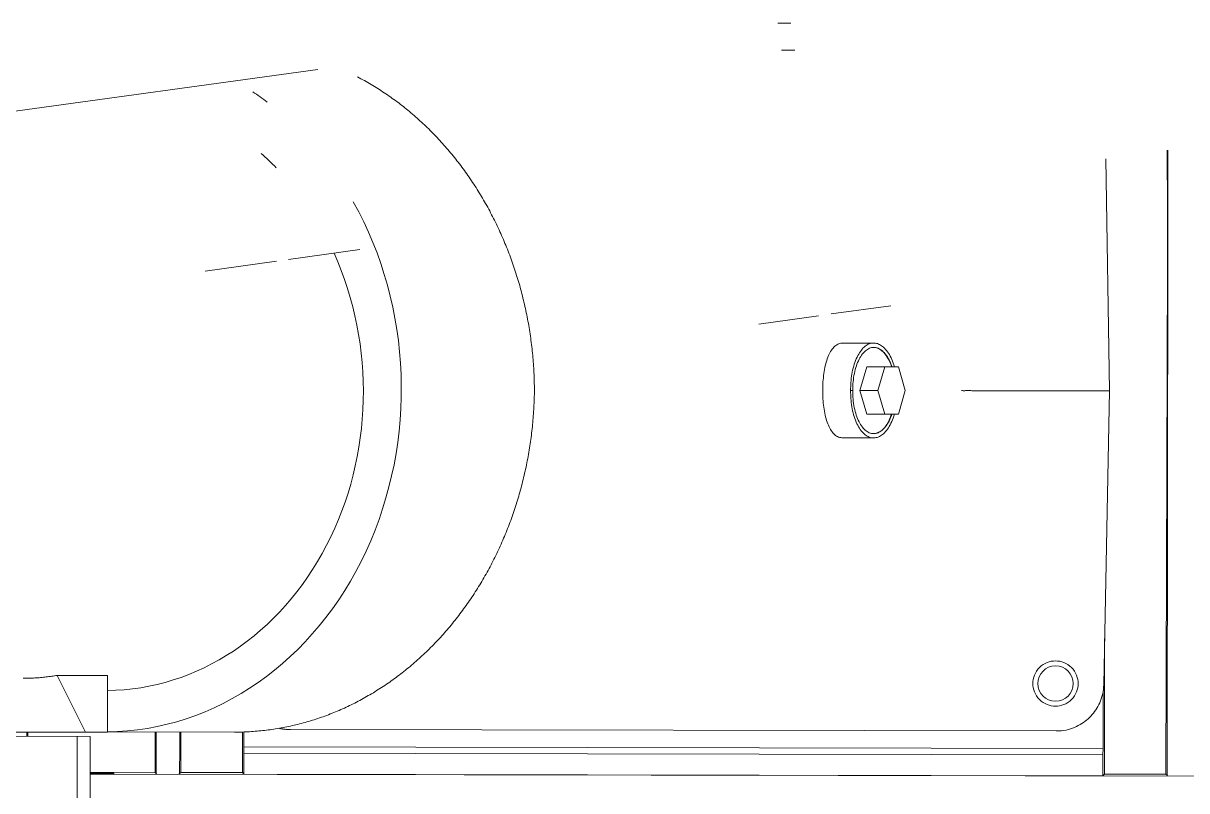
# Model space of a CAD drawing. Extents: x 766778 to 845620, y 133762 to 209800.
# Drawn here: x 784946.5 to 785216.4, y 191470.4 to 191648.4 of the extents above; entities that cross this region are included whole.
import ezdxf

# ---------------------------------------------------------------- set-up
doc = ezdxf.new("R2010")
doc.units = 0
doc.header["$MEASUREMENT"] = 0
doc.layers.get('0').update_dxf_attribs({"color": 1, "linetype": 'CONTINUOUS'})
doc.layers.add('LA-4748_SHOWN', color=2, linetype='CONTINUOUS', lineweight=53)
doc.layers.add('P', color=250, linetype='CONTINUOUS', lineweight=100)

# ---------------------------------------------------------------- blocks, each defined once
blk = doc.blocks.new('ENGINE')
at = {"layer": 'LA-4748_SHOWN', "color": 252, "lineweight": 5}
for p, q in [((944077.8, 206344.34), (944074.77, 206344.36)), ((944078.65, 206338.1), (944075.62, 206338.12)), ((943740.97, 206303.57), (943968, 206334)), ((943977.63, 206332.03), (943977.23, 206332.24)), ((943978.02, 206331.82), (943977.63, 206332.03)), ((943978.42, 206331.6), (943978.02, 206331.82)), ((943978.81, 206331.38), (943978.42, 206331.6)), ((943979.2, 206331.16), (943978.81, 206331.38)), ((943979.59, 206330.94), (943979.2, 206331.16)), ((943979.98, 206330.71), (943979.59, 206330.94)), ((943980.37, 206330.48), (943979.98, 206330.71)), ((943980.75, 206330.25), (943980.37, 206330.48)), ((943981.14, 206330.02), (943980.75, 206330.25)), ((943981.52, 206329.78), (943981.14, 206330.02)), ((943981.9, 206329.54), (943981.52, 206329.78)), ((943982.28, 206329.3), (943981.9, 206329.54)), ((943982.66, 206329.05), (943982.28, 206329.3)), ((943983.04, 206328.8), (943982.66, 206329.05)), ((943983.42, 206328.55), (943983.04, 206328.8)), ((943983.79, 206328.3), (943983.42, 206328.55)), ((943984.17, 206328.04), (943983.79, 206328.3)), ((943984.54, 206327.78), (943984.17, 206328.04)), ((944001.1, 206311.6), (944000.81, 206311.98)), ((944001.38, 206311.22), (944001.1, 206311.6)), ((944001.66, 206310.84), (944001.38, 206311.22)), ((944001.94, 206310.45), (944001.66, 206310.84)), ((944002.22, 206310.06), (944001.94, 206310.45)), ((944151.37, 206258.82), (944150.71, 206312.68)), ((944002.5, 206309.67), (944002.22, 206310.06)), ((944002.77, 206309.28), (944002.5, 206309.67)), ((944003.04, 206308.89), (944002.77, 206309.28)), ((944003.31, 206308.49), (944003.04, 206308.89)), ((944003.58, 206308.09), (944003.31, 206308.49)), ((944003.84, 206307.69), (944003.58, 206308.09)), ((944004.1, 206307.29), (944003.84, 206307.69)), ((944004.36, 206306.89), (944004.1, 206307.29)), ((944004.62, 206306.48), (944004.36, 206306.89)), ((944004.88, 206306.07), (944004.62, 206306.48)), ((944005.13, 206305.67), (944004.88, 206306.07)), ((944005.38, 206305.25), (944005.13, 206305.67)), ((944005.63, 206304.84), (944005.38, 206305.25)), ((944005.88, 206304.43), (944005.63, 206304.84)), ((944006.12, 206304.01), (944005.88, 206304.43)), ((944006.37, 206303.59), (944006.12, 206304.01)), ((944006.61, 206303.17), (944006.37, 206303.59)), ((944006.84, 206302.75), (944006.61, 206303.17)), ((944007.08, 206302.33), (944006.84, 206302.75)), ((944007.31, 206301.9), (944007.08, 206302.33)), ((944007.54, 206301.48), (944007.31, 206301.9)), ((944007.77, 206301.05), (944007.54, 206301.48)), ((944008, 206300.62), (944007.77, 206301.05)), ((944008.22, 206300.19), (944008, 206300.62)), ((944008.45, 206299.75), (944008.22, 206300.19)), ((944008.67, 206299.32), (944008.45, 206299.75)), ((944008.88, 206298.88), (944008.67, 206299.32)), ((944009.1, 206298.45), (944008.88, 206298.88)), ((944009.31, 206298.01), (944009.1, 206298.45)), ((944009.52, 206297.57), (944009.31, 206298.01)), ((944009.73, 206297.12), (944009.52, 206297.57)), ((944009.93, 206296.68), (944009.73, 206297.12)), ((944010.13, 206296.24), (944009.93, 206296.68)), ((944010.33, 206295.79), (944010.13, 206296.24)), ((944010.53, 206295.34), (944010.33, 206295.79)), ((944010.73, 206294.89), (944010.53, 206295.34)), ((944010.92, 206294.44), (944010.73, 206294.89)), ((944011.11, 206293.99), (944010.92, 206294.44)), ((944011.3, 206293.53), (944011.11, 206293.99)), ((944011.48, 206293.08), (944011.3, 206293.53)), ((944011.67, 206292.62), (944011.48, 206293.08)), ((944011.85, 206292.16), (944011.67, 206292.62)), ((944012.03, 206291.71), (944011.85, 206292.16)), ((944012.2, 206291.25), (944012.03, 206291.71)), ((944164.45, 206175.22), (944165.07, 206291.66)), ((944012.38, 206290.78), (944012.2, 206291.25)), ((944012.55, 206290.32), (944012.38, 206290.78)), ((944012.71, 206289.86), (944012.55, 206290.32)), ((944012.88, 206289.39), (944012.71, 206289.86)), ((944013.04, 206288.93), (944012.88, 206289.39)), ((944013.2, 206288.46), (944013.04, 206288.93)), ((944013.36, 206287.99), (944013.2, 206288.46)), ((944013.52, 206287.52), (944013.36, 206287.99)), ((944013.67, 206287.05), (944013.52, 206287.52)), ((944013.82, 206286.58), (944013.67, 206287.05)), ((944013.97, 206286.1), (944013.82, 206286.58)), ((944164.93, 206288.28), (944164.19, 206169.88)), ((944014.11, 206285.63), (944013.97, 206286.1)), ((944014.26, 206285.15), (944014.11, 206285.63)), ((944014.4, 206284.68), (944014.26, 206285.15)), ((944014.53, 206284.2), (944014.4, 206284.68)), ((944014.67, 206283.72), (944014.53, 206284.2)), ((944014.8, 206283.24), (944014.67, 206283.72)), ((944014.93, 206282.76), (944014.8, 206283.24)), ((944015.06, 206282.28), (944014.93, 206282.76)), ((944015.18, 206281.8), (944015.06, 206282.28)), ((944015.3, 206281.31), (944015.18, 206281.8)), ((944015.42, 206280.83), (944015.3, 206281.31)), ((944015.54, 206280.35), (944015.42, 206280.83)), ((944015.65, 206279.86), (944015.54, 206280.35)), ((944015.76, 206279.37), (944015.65, 206279.86)), ((944015.87, 206278.89), (944015.76, 206279.37)), ((944015.98, 206278.4), (944015.87, 206278.89)), ((944016.08, 206277.91), (944015.98, 206278.4)), ((944016.18, 206277.42), (944016.08, 206277.91)), ((944016.28, 206276.93), (944016.18, 206277.42)), ((944016.38, 206276.44), (944016.28, 206276.93)), ((944016.47, 206275.95), (944016.38, 206276.44)), ((944016.56, 206275.46), (944016.47, 206275.95)), ((944016.65, 206274.97), (944016.56, 206275.46)), ((944016.73, 206274.48), (944016.65, 206274.97)), ((944016.81, 206273.99), (944016.73, 206274.48)), ((944016.89, 206273.49), (944016.81, 206273.99)), ((944016.97, 206273), (944016.89, 206273.49)), ((944017.04, 206272.51), (944016.97, 206273)), ((944017.11, 206272.01), (944017.04, 206272.51)), ((944017.18, 206271.52), (944017.11, 206272.01)), ((944017.25, 206271.02), (944017.18, 206271.52)), ((944017.31, 206270.53), (944017.25, 206271.02)), ((944017.37, 206270.03), (944017.31, 206270.53)), ((944017.43, 206269.54), (944017.37, 206270.03)), ((944088.63, 206269.96), (944088.4, 206269.85)), ((944088.88, 206270.04), (944088.63, 206269.96)), ((944089.12, 206270.1), (944088.88, 206270.04)), ((944089.37, 206270.13), (944089.12, 206270.1)), ((944089.63, 206270.14), (944089.37, 206270.13)), ((944096.75, 206270.1), (944089.63, 206270.14)), ((944095.72, 206269.92), (944095.96, 206270)), ((944095.96, 206270), (944096.19, 206270.05)), ((944096.19, 206270.05), (944096.43, 206270.09)), ((944096.43, 206270.09), (944096.67, 206270.1)), ((944096.67, 206270.1), (944096.9, 206270.1)), ((944096.9, 206270.1), (944097.14, 206270.08)), ((944097.14, 206270.08), (944097.38, 206270.03)), ((944097.38, 206270.03), (944097.61, 206269.97)), ((944097.61, 206269.97), (944097.85, 206269.88)), ((944017.48, 206269.04), (944017.43, 206269.54)), ((944017.54, 206268.54), (944017.48, 206269.04)), ((944017.59, 206268.05), (944017.54, 206268.54)), ((944017.63, 206267.55), (944017.59, 206268.05)), ((944017.68, 206267.05), (944017.63, 206267.55)), ((944086.25, 206267.24), (944086.1, 206266.89)), ((944086.4, 206267.58), (944086.25, 206267.24)), ((944086.57, 206267.9), (944086.4, 206267.58)), ((944086.74, 206268.2), (944086.57, 206267.9)), ((944086.92, 206268.48), (944086.74, 206268.2)), ((944087.11, 206268.75), (944086.92, 206268.48)), ((944087.31, 206268.98), (944087.11, 206268.75)), ((944087.51, 206269.2), (944087.31, 206268.98)), ((944087.72, 206269.4), (944087.51, 206269.2)), ((944087.94, 206269.57), (944087.72, 206269.4)), ((944088.17, 206269.72), (944087.94, 206269.57)), ((944088.4, 206269.85), (944088.17, 206269.72)), ((944093.05, 206267.2), (944093.25, 206267.55)), ((944093.25, 206267.55), (944093.45, 206267.88)), ((944093.45, 206267.88), (944093.66, 206268.18)), ((944093.66, 206268.18), (944093.88, 206268.47)), ((944093.72, 206267.03), (944093.92, 206267.33)), ((944093.88, 206268.47), (944094.1, 206268.73)), ((944093.92, 206267.33), (944094.13, 206267.61)), ((944094.1, 206268.73), (944094.33, 206268.97)), ((944094.13, 206267.61), (944094.35, 206267.86)), ((944094.33, 206268.97), (944094.56, 206269.19)), ((944094.35, 206267.86), (944094.57, 206268.09)), ((944094.56, 206269.19), (944094.79, 206269.38)), ((944094.57, 206268.09), (944094.8, 206268.3)), ((944094.79, 206269.38), (944095.02, 206269.55)), ((944094.8, 206268.3), (944095.03, 206268.49)), ((944095.02, 206269.55), (944095.25, 206269.7)), ((944095.03, 206268.49), (944095.27, 206268.65)), ((944095.25, 206269.7), (944095.49, 206269.82)), ((944095.27, 206268.65), (944095.51, 206268.79)), ((944095.49, 206269.82), (944095.72, 206269.92)), ((944095.51, 206268.79), (944095.75, 206268.9)), ((944095.75, 206268.9), (944096, 206268.99)), ((944096, 206268.99), (944096.25, 206269.06)), ((944096.25, 206269.06), (944096.5, 206269.09)), ((944096.5, 206269.09), (944096.75, 206269.1)), ((944096.75, 206269.1), (944096.96, 206269.09)), ((944096.96, 206269.09), (944097.17, 206269.07)), ((944097.17, 206269.07), (944097.38, 206269.02)), ((944097.38, 206269.02), (944097.58, 206268.96)), ((944097.58, 206268.96), (944097.79, 206268.89)), ((944097.79, 206268.89), (944097.99, 206268.79)), ((944097.85, 206269.88), (944098.09, 206269.77)), ((944097.99, 206268.79), (944098.19, 206268.68)), ((944098.09, 206269.77), (944098.32, 206269.64)), ((944098.19, 206268.68), (944098.38, 206268.56)), ((944098.32, 206269.64), (944098.56, 206269.49)), ((944098.38, 206268.56), (944098.58, 206268.42)), ((944098.56, 206269.49), (944098.8, 206269.31)), ((944098.58, 206268.42), (944098.77, 206268.26)), ((944098.77, 206268.26), (944098.96, 206268.08)), ((944098.8, 206269.31), (944099.03, 206269.11)), ((944098.96, 206268.08), (944099.14, 206267.9)), ((944099.03, 206269.11), (944099.26, 206268.88)), ((944099.14, 206267.9), (944099.33, 206267.69)), ((944099.26, 206268.88), (944099.49, 206268.63)), ((944099.33, 206267.69), (944099.5, 206267.47)), ((944099.49, 206268.63), (944099.72, 206268.36)), ((944099.5, 206267.47), (944099.68, 206267.24)), ((944099.68, 206267.24), (944099.84, 206266.99)), ((944099.72, 206268.36), (944099.94, 206268.07)), ((944099.94, 206268.07), (944100.16, 206267.75)), ((944100.16, 206267.75), (944100.37, 206267.42)), ((944100.37, 206267.42), (944100.57, 206267.06)), ((944017.72, 206266.55), (944017.68, 206267.05)), ((944017.76, 206266.05), (944017.72, 206266.55)), ((944017.79, 206265.55), (944017.76, 206266.05)), ((944017.83, 206265.04), (944017.79, 206265.55)), ((944017.86, 206264.54), (944017.83, 206265.04)), ((944017.88, 206264.04), (944017.86, 206264.54)), ((944085.49, 206264.89), (944085.39, 206264.45)), ((944085.59, 206265.31), (944085.49, 206264.89)), ((944085.71, 206265.73), (944085.59, 206265.31)), ((944085.83, 206266.13), (944085.71, 206265.73)), ((944085.96, 206266.52), (944085.83, 206266.13)), ((944086.1, 206266.89), (944085.96, 206266.52)), ((944091.96, 206264.3), (944092.08, 206264.75)), ((944092.08, 206264.75), (944092.21, 206265.2)), ((944092.21, 206265.2), (944092.36, 206265.63)), ((944092.36, 206265.63), (944092.52, 206266.05)), ((944092.52, 206266.05), (944092.68, 206266.45)), ((944092.57, 206264.42), (944092.7, 206264.84)), ((944092.68, 206266.45), (944092.86, 206266.83)), ((944092.7, 206264.84), (944092.85, 206265.25)), ((944092.85, 206265.25), (944093, 206265.64)), ((944092.86, 206266.83), (944093.05, 206267.2)), ((944093, 206265.64), (944093.17, 206266.02)), ((944093.17, 206266.02), (944093.35, 206266.37)), ((944093.35, 206266.37), (944093.53, 206266.71)), ((944093.52, 206259.12), (944095.14, 206264.61)), ((944093.53, 206266.71), (944093.72, 206267.03)), ((944095.14, 206264.61), (944102.47, 206264.57)), ((944099.29, 206264.59), (944097.68, 206259.1)), ((944099.84, 206266.99), (944100.01, 206266.73)), ((944100.01, 206266.73), (944100.16, 206266.46)), ((944100.16, 206266.46), (944100.32, 206266.18)), ((944100.32, 206266.18), (944100.46, 206265.88)), ((944100.46, 206265.88), (944100.6, 206265.57)), ((944100.57, 206267.06), (944100.76, 206266.69)), ((944100.6, 206265.57), (944100.73, 206265.25)), ((944100.73, 206265.25), (944100.86, 206264.92)), ((944100.76, 206266.69), (944100.94, 206266.29)), ((944100.86, 206264.92), (944100.98, 206264.58)), ((944100.94, 206266.29), (944101.11, 206265.88)), ((944101.11, 206265.88), (944101.28, 206265.46)), ((944101.28, 206265.46), (944101.43, 206265.02)), ((944101.43, 206265.02), (944101.57, 206264.58)), ((944104.03, 206259.07), (944102.47, 206264.57)), ((944017.91, 206263.53), (944017.88, 206264.04)), ((944017.93, 206263.03), (944017.91, 206263.53)), ((944017.95, 206262.52), (944017.93, 206263.03)), ((944017.97, 206262.02), (944017.95, 206262.52)), ((944017.98, 206261.51), (944017.97, 206262.02)), ((944085.04, 206262.11), (944084.99, 206261.63)), ((944085.09, 206262.59), (944085.04, 206262.11)), ((944085.15, 206263.07), (944085.09, 206262.59)), ((944085.22, 206263.54), (944085.15, 206263.07)), ((944085.3, 206264), (944085.22, 206263.54)), ((944085.39, 206264.45), (944085.3, 206264)), ((944091.46, 206261.47), (944091.52, 206261.95)), ((944091.52, 206261.95), (944091.58, 206262.43)), ((944091.58, 206262.43), (944091.66, 206262.9)), ((944091.66, 206262.9), (944091.74, 206263.37)), ((944091.74, 206263.37), (944091.84, 206263.84)), ((944091.84, 206263.84), (944091.96, 206264.3)), ((944092, 206261.64), (944092.06, 206262.12)), ((944092.06, 206262.12), (944092.14, 206262.6)), ((944092.14, 206262.6), (944092.23, 206263.07)), ((944092.23, 206263.07), (944092.33, 206263.53)), ((944092.33, 206263.53), (944092.44, 206263.98)), ((944092.44, 206263.98), (944092.57, 206264.42)), ((944017.99, 206261), (944017.98, 206261.51)), ((944018, 206260.49), (944017.99, 206261)), ((944018.01, 206259.98), (944018, 206260.49)), ((944018.01, 206259.47), (944018, 206258.97)), ((944018.01, 206259.47), (944018.01, 206259.98)), ((944084.89, 206259.66), (944084.88, 206259.17)), ((944084.88, 206259.17), (944084.88, 206258.67)), ((944084.9, 206260.15), (944084.89, 206259.66)), ((944084.92, 206260.64), (944084.9, 206260.15)), ((944084.95, 206261.14), (944084.92, 206260.64)), ((944084.99, 206261.63), (944084.95, 206261.14)), ((944091.36, 206259.59), (944091.37, 206260.05)), ((944091.36, 206259.13), (944091.36, 206259.59)), ((944091.37, 206260.05), (944091.39, 206260.52)), ((944091.39, 206260.52), (944091.42, 206261)), ((944091.42, 206261), (944091.46, 206261.47)), ((944091.86, 206259.64), (944091.88, 206260.15)), ((944091.86, 206259.13), (944091.86, 206259.64)), ((944091.88, 206260.15), (944091.9, 206260.65)), ((944091.9, 206260.65), (944091.94, 206261.15)), ((944091.94, 206261.15), (944092, 206261.64)), ((944017.92, 206256.47), (944017.89, 206255.97)), ((944017.94, 206256.97), (944017.92, 206256.47)), ((944017.96, 206257.47), (944017.94, 206256.97)), ((944017.98, 206257.97), (944017.96, 206257.47)), ((944017.99, 206258.47), (944017.98, 206257.97)), ((944018, 206258.97), (944017.99, 206258.47)), ((944084.88, 206258.67), (944084.89, 206258.18)), ((944084.89, 206258.18), (944084.91, 206257.69)), ((944084.91, 206257.69), (944084.93, 206257.2)), ((944084.93, 206257.2), (944084.96, 206256.71)), ((944084.96, 206256.71), (944085, 206256.22)), ((944091.36, 206258.68), (944091.36, 206259.13)), ((944091.86, 206259.13), (944091.36, 206259.13)), ((944091.36, 206258.21), (944091.36, 206258.68)), ((944091.38, 206257.74), (944091.36, 206258.21)), ((944091.4, 206257.27), (944091.38, 206257.74)), ((944091.44, 206256.79), (944091.4, 206257.27)), ((944091.49, 206256.31), (944091.44, 206256.79)), ((944091.86, 206258.61), (944091.86, 206259.13)), ((944091.87, 206258.11), (944091.86, 206258.61)), ((944091.89, 206257.6), (944091.87, 206258.11)), ((944091.92, 206257.11), (944091.89, 206257.6)), ((944091.97, 206256.62), (944091.92, 206257.11)), ((944092.03, 206256.13), (944091.97, 206256.62)), ((944093.52, 206259.12), (944097.68, 206259.1)), ((944095.08, 206253.61), (944093.52, 206259.12)), ((944097.68, 206259.1), (944099.23, 206253.59)), ((944102.41, 206253.57), (944104.03, 206259.07)), ((944117.06, 206259), (944117.19, 206259)), ((944117.19, 206259), (944117.34, 206259)), ((944117.34, 206259), (944117.49, 206258.99)), ((944117.49, 206258.99), (944117.66, 206258.99)), ((944117.66, 206258.99), (944117.83, 206258.99)), ((944117.83, 206258.99), (944118.01, 206258.99)), ((944118.01, 206258.99), (944118.2, 206258.99)), ((944118.2, 206258.99), (944118.4, 206258.99)), ((944118.4, 206258.99), (944118.6, 206258.99)), ((944118.6, 206258.99), (944118.81, 206258.99)), ((944118.81, 206258.99), (944119.03, 206258.99)), ((944119.03, 206258.99), (944119.25, 206258.99)), ((944119.25, 206258.99), (944119.48, 206258.98)), ((944119.48, 206258.98), (944119.72, 206258.98)), ((944119.72, 206258.98), (944119.95, 206258.98)), ((944119.95, 206258.98), (944120.2, 206258.98)), ((944120.2, 206258.98), (944120.45, 206258.98)), ((944120.45, 206258.98), (944120.7, 206258.98)), ((944120.7, 206258.98), (944122.24, 206258.97)), ((944151.37, 206258.82), (944122.24, 206258.97)), ((944149.82, 206190.73), (944151.37, 206258.82)), ((944017.77, 206253.97), (944017.73, 206253.47)), ((944017.8, 206254.47), (944017.77, 206253.97)), ((944017.84, 206254.97), (944017.8, 206254.47)), ((944017.87, 206255.47), (944017.84, 206254.97)), ((944017.89, 206255.97), (944017.87, 206255.47)), ((944085, 206256.22), (944085.05, 206255.74)), ((944085.05, 206255.74), (944085.11, 206255.27)), ((944085.11, 206255.27), (944085.18, 206254.8)), ((944085.18, 206254.8), (944085.25, 206254.34)), ((944085.25, 206254.34), (944085.33, 206253.89)), ((944085.33, 206253.89), (944085.43, 206253.45)), ((944091.55, 206255.84), (944091.49, 206256.31)), ((944091.62, 206255.36), (944091.55, 206255.84)), ((944091.7, 206254.89), (944091.62, 206255.36)), ((944091.79, 206254.42), (944091.7, 206254.89)), ((944091.9, 206253.96), (944091.79, 206254.42)), ((944092.02, 206253.5), (944091.9, 206253.96)), ((944092.1, 206255.65), (944092.03, 206256.13)), ((944092.19, 206255.18), (944092.1, 206255.65)), ((944092.28, 206254.72), (944092.19, 206255.18)), ((944092.39, 206254.27), (944092.28, 206254.72)), ((944092.51, 206253.83), (944092.39, 206254.27)), ((944092.64, 206253.41), (944092.51, 206253.83)), ((944017.55, 206251.49), (944017.5, 206250.99)), ((944017.6, 206251.98), (944017.55, 206251.49)), ((944017.64, 206252.48), (944017.6, 206251.98)), ((944017.69, 206252.98), (944017.64, 206252.48)), ((944017.73, 206253.47), (944017.69, 206252.98)), ((944085.43, 206253.45), (944085.53, 206253.02)), ((944085.53, 206253.02), (944085.64, 206252.6)), ((944085.64, 206252.6), (944085.75, 206252.2)), ((944085.75, 206252.2), (944085.88, 206251.81)), ((944085.88, 206251.81), (944086.02, 206251.44)), ((944086.02, 206251.44), (944086.16, 206251.08)), ((944086.16, 206251.08), (944086.31, 206250.74)), ((944092.15, 206253.06), (944092.02, 206253.5)), ((944092.29, 206252.63), (944092.15, 206253.06)), ((944092.44, 206252.21), (944092.29, 206252.63)), ((944092.61, 206251.8), (944092.44, 206252.21)), ((944092.78, 206251.41), (944092.61, 206251.8)), ((944092.78, 206253), (944092.64, 206253.41)), ((944092.94, 206252.61), (944092.78, 206253)), ((944092.96, 206251.04), (944092.78, 206251.41)), ((944093.1, 206252.23), (944092.94, 206252.61)), ((944093.16, 206250.69), (944092.96, 206251.04)), ((944093.27, 206251.87), (944093.1, 206252.23)), ((944093.45, 206251.53), (944093.27, 206251.87)), ((944093.64, 206251.21), (944093.45, 206251.53)), ((944093.84, 206250.91), (944093.64, 206251.21)), ((944095.08, 206253.61), (944102.41, 206253.57)), ((944099.76, 206251.18), (944099.59, 206250.94)), ((944099.93, 206251.44), (944099.76, 206251.18)), ((944100.09, 206251.71), (944099.93, 206251.44)), ((944100.24, 206251.99), (944100.09, 206251.71)), ((944100.39, 206252.29), (944100.24, 206251.99)), ((944100.48, 206251.11), (944100.28, 206250.75)), ((944100.53, 206252.6), (944100.39, 206252.29)), ((944100.68, 206251.48), (944100.48, 206251.11)), ((944100.67, 206252.91), (944100.53, 206252.6)), ((944100.8, 206253.24), (944100.67, 206252.91)), ((944100.87, 206251.87), (944100.68, 206251.48)), ((944100.92, 206253.58), (944100.8, 206253.24)), ((944101.04, 206252.28), (944100.87, 206251.87)), ((944101.21, 206252.7), (944101.04, 206252.28)), ((944101.37, 206253.13), (944101.21, 206252.7)), ((944101.51, 206253.58), (944101.37, 206253.13)), ((944017.2, 206248.51), (944017.13, 206248.02)), ((944017.26, 206249.01), (944017.2, 206248.51)), ((944017.32, 206249.5), (944017.26, 206249.01)), ((944017.38, 206250), (944017.32, 206249.5)), ((944017.44, 206250.49), (944017.38, 206250)), ((944017.5, 206250.99), (944017.44, 206250.49)), ((944086.31, 206250.74), (944086.47, 206250.42)), ((944086.47, 206250.42), (944086.64, 206250.12)), ((944086.64, 206250.12), (944086.82, 206249.83)), ((944086.82, 206249.83), (944087.01, 206249.57)), ((944087.01, 206249.57), (944087.2, 206249.33)), ((944087.2, 206249.33), (944087.41, 206249.11)), ((944087.41, 206249.11), (944087.61, 206248.91)), ((944087.61, 206248.91), (944087.83, 206248.73)), ((944087.83, 206248.73), (944088.06, 206248.57)), ((944088.06, 206248.57), (944088.29, 206248.44)), ((944088.29, 206248.44), (944088.52, 206248.34)), ((944093.36, 206250.36), (944093.16, 206250.69)), ((944093.57, 206250.06), (944093.36, 206250.36)), ((944093.78, 206249.77), (944093.57, 206250.06)), ((944094, 206249.5), (944093.78, 206249.77)), ((944094.04, 206250.63), (944093.84, 206250.91)), ((944094.22, 206249.26), (944094, 206249.5)), ((944094.26, 206250.37), (944094.04, 206250.63)), ((944094.45, 206249.04), (944094.22, 206249.26)), ((944094.48, 206250.14), (944094.26, 206250.37)), ((944094.68, 206248.84), (944094.45, 206249.04)), ((944094.7, 206249.92), (944094.48, 206250.14)), ((944094.91, 206248.67), (944094.68, 206248.84)), ((944094.94, 206249.73), (944094.7, 206249.92)), ((944095.14, 206248.53), (944094.91, 206248.67)), ((944095.17, 206249.57), (944094.94, 206249.73)), ((944095.38, 206248.4), (944095.14, 206248.53)), ((944095.41, 206249.43), (944095.17, 206249.57)), ((944095.61, 206248.3), (944095.38, 206248.4)), ((944095.65, 206249.31), (944095.41, 206249.43)), ((944095.89, 206249.22), (944095.65, 206249.31)), ((944096.14, 206249.16), (944095.89, 206249.22)), ((944096.39, 206249.12), (944096.14, 206249.16)), ((944096.65, 206249.1), (944096.39, 206249.12)), ((944096.86, 206249.11), (944096.65, 206249.1)), ((944097.07, 206249.14), (944096.86, 206249.11)), ((944097.27, 206249.18), (944097.07, 206249.14)), ((944097.48, 206249.24), (944097.27, 206249.18)), ((944097.68, 206249.31), (944097.48, 206249.24)), ((944097.89, 206249.4), (944097.68, 206249.31)), ((944097.98, 206248.42), (944097.74, 206248.31)), ((944098.09, 206249.51), (944097.89, 206249.4)), ((944098.21, 206248.55), (944097.98, 206248.42)), ((944098.28, 206249.63), (944098.09, 206249.51)), ((944098.45, 206248.7), (944098.21, 206248.55)), ((944098.48, 206249.77), (944098.28, 206249.63)), ((944098.69, 206248.88), (944098.45, 206248.7)), ((944098.67, 206249.93), (944098.48, 206249.77)), ((944098.86, 206250.1), (944098.67, 206249.93)), ((944098.93, 206249.08), (944098.69, 206248.88)), ((944099.05, 206250.29), (944098.86, 206250.1)), ((944099.16, 206249.3), (944098.93, 206249.08)), ((944099.24, 206250.49), (944099.05, 206250.29)), ((944099.39, 206249.55), (944099.16, 206249.3)), ((944099.41, 206250.71), (944099.24, 206250.49)), ((944099.62, 206249.82), (944099.39, 206249.55)), ((944099.59, 206250.94), (944099.41, 206250.71)), ((944099.85, 206250.11), (944099.62, 206249.82)), ((944100.07, 206250.42), (944099.85, 206250.11)), ((944100.28, 206250.75), (944100.07, 206250.42)), ((944016.83, 206246.05), (944016.75, 206245.55)), ((944016.91, 206246.54), (944016.83, 206246.05)), ((944016.98, 206247.03), (944016.91, 206246.54)), ((944017.06, 206247.53), (944016.98, 206247.03)), ((944017.13, 206248.02), (944017.06, 206247.53)), ((944088.52, 206248.34), (944088.76, 206248.25)), ((944088.76, 206248.25), (944089.01, 206248.19)), ((944089.01, 206248.19), (944089.26, 206248.15)), ((944089.26, 206248.15), (944089.51, 206248.14)), ((944096.64, 206248.1), (944089.51, 206248.14)), ((944095.84, 206248.22), (944095.61, 206248.3)), ((944096.08, 206248.16), (944095.84, 206248.22)), ((944096.31, 206248.12), (944096.08, 206248.16)), ((944096.55, 206248.11), (944096.31, 206248.12)), ((944096.79, 206248.11), (944096.55, 206248.11)), ((944097.03, 206248.13), (944096.79, 206248.11)), ((944097.26, 206248.17), (944097.03, 206248.13)), ((944097.5, 206248.23), (944097.26, 206248.17)), ((944097.74, 206248.31), (944097.5, 206248.23)), ((944016.3, 206243.1), (944016.2, 206242.61)), ((944016.39, 206243.59), (944016.3, 206243.1)), ((944016.49, 206244.08), (944016.39, 206243.59)), ((944016.57, 206244.57), (944016.49, 206244.08)), ((944016.66, 206245.06), (944016.57, 206244.57)), ((944016.75, 206245.55), (944016.66, 206245.06)), ((944015.78, 206240.66), (944015.67, 206240.17)), ((944015.89, 206241.15), (944015.78, 206240.66)), ((944016, 206241.63), (944015.89, 206241.15)), ((944016.1, 206242.12), (944016, 206241.63)), ((944016.2, 206242.61), (944016.1, 206242.12)), ((944015.08, 206237.75), (944014.95, 206237.27)), ((944015.2, 206238.23), (944015.08, 206237.75)), ((944015.32, 206238.72), (944015.2, 206238.23)), ((944015.44, 206239.2), (944015.32, 206238.72)), ((944015.56, 206239.69), (944015.44, 206239.2)), ((944015.67, 206240.17), (944015.56, 206239.69)), ((944014.28, 206234.88), (944014.13, 206234.4)), ((944014.42, 206235.35), (944014.28, 206234.88)), ((944014.55, 206235.83), (944014.42, 206235.35)), ((944014.69, 206236.31), (944014.55, 206235.83)), ((944014.82, 206236.79), (944014.69, 206236.31)), ((944014.95, 206237.27), (944014.82, 206236.79)), ((944013.54, 206232.51), (944013.38, 206232.03)), ((944013.69, 206232.98), (944013.54, 206232.51)), ((944013.84, 206233.45), (944013.69, 206232.98)), ((944013.99, 206233.92), (944013.84, 206233.45)), ((944014.13, 206234.4), (944013.99, 206233.92)), ((944012.57, 206229.7), (944012.4, 206229.24)), ((944012.74, 206230.16), (944012.57, 206229.7)), ((944012.9, 206230.63), (944012.74, 206230.16)), ((944013.06, 206231.1), (944012.9, 206230.63)), ((944013.22, 206231.57), (944013.06, 206231.1)), ((944013.38, 206232.03), (944013.22, 206231.57)), ((944011.51, 206226.94), (944011.32, 206226.48)), ((944011.69, 206227.39), (944011.51, 206226.94)), ((944011.87, 206227.85), (944011.69, 206227.39)), ((944012.05, 206228.31), (944011.87, 206227.85)), ((944012.22, 206228.77), (944012.05, 206228.31)), ((944012.4, 206229.24), (944012.22, 206228.77)), ((944010.36, 206224.22), (944010.16, 206223.78)), ((944010.56, 206224.67), (944010.36, 206224.22)), ((944010.75, 206225.12), (944010.56, 206224.67)), ((944010.94, 206225.57), (944010.75, 206225.12)), ((944011.13, 206226.03), (944010.94, 206225.57)), ((944011.32, 206226.48), (944011.13, 206226.03)), ((944009.12, 206221.56), (944008.91, 206221.12)), ((944009.33, 206222), (944009.12, 206221.56)), ((944009.54, 206222.44), (944009.33, 206222)), ((944009.75, 206222.89), (944009.54, 206222.44)), ((944009.96, 206223.33), (944009.75, 206222.89)), ((944010.16, 206223.78), (944009.96, 206223.33)), ((944007.8, 206218.95), (944007.57, 206218.52)), ((944008.02, 206219.38), (944007.8, 206218.95)), ((944008.25, 206219.82), (944008.02, 206219.38)), ((944008.47, 206220.25), (944008.25, 206219.82)), ((944008.69, 206220.69), (944008.47, 206220.25)), ((944008.91, 206221.12), (944008.69, 206220.69)), ((944006.15, 206215.98), (944005.9, 206215.57)), ((944006.39, 206216.4), (944006.15, 206215.98)), ((944006.63, 206216.82), (944006.39, 206216.4)), ((944006.87, 206217.25), (944006.63, 206216.82)), ((944007.11, 206217.67), (944006.87, 206217.25)), ((944007.34, 206218.1), (944007.11, 206217.67)), ((944007.57, 206218.52), (944007.34, 206218.1)), ((944004.65, 206213.51), (944004.39, 206213.1)), ((944004.9, 206213.92), (944004.65, 206213.51)), ((944005.16, 206214.33), (944004.9, 206213.92)), ((944005.41, 206214.74), (944005.16, 206214.33)), ((944005.66, 206215.15), (944005.41, 206214.74)), ((944005.9, 206215.57), (944005.66, 206215.15)), ((944002.8, 206210.7), (944002.52, 206210.31)), ((944003.07, 206211.1), (944002.8, 206210.7)), ((944003.34, 206211.49), (944003.07, 206211.1)), ((944003.6, 206211.89), (944003.34, 206211.49)), ((944003.87, 206212.29), (944003.6, 206211.89)), ((944004.13, 206212.7), (944003.87, 206212.29)), ((944004.39, 206213.1), (944004.13, 206212.7)), ((944000.84, 206207.99), (944000.55, 206207.61)), ((944001.13, 206208.37), (944000.84, 206207.99)), ((944001.41, 206208.76), (944001.13, 206208.37)), ((944001.69, 206209.14), (944001.41, 206208.76)), ((944001.97, 206209.53), (944001.69, 206209.14)), ((944002.25, 206209.92), (944001.97, 206209.53)), ((944002.52, 206210.31), (944002.25, 206209.92)), ((943998.78, 206205.38), (943998.48, 206205.02)), ((943999.08, 206205.75), (943998.78, 206205.38)), ((943999.38, 206206.12), (943999.08, 206205.75)), ((943999.68, 206206.49), (943999.38, 206206.12)), ((943999.97, 206206.86), (943999.68, 206206.49)), ((944000.26, 206207.24), (943999.97, 206206.86)), ((944000.55, 206207.61), (944000.26, 206207.24)), ((943996.31, 206202.53), (943996, 206202.19)), ((943996.63, 206202.88), (943996.31, 206202.53)), ((943996.94, 206203.23), (943996.63, 206202.88)), ((943997.25, 206203.59), (943996.94, 206203.23)), ((943997.56, 206203.94), (943997.25, 206203.59)), ((943997.87, 206204.3), (943997.56, 206203.94)), ((943998.18, 206204.66), (943997.87, 206204.3)), ((943998.48, 206205.02), (943998.18, 206204.66)), ((943993.73, 206199.83), (943993.4, 206199.5)), ((943994.06, 206200.16), (943993.73, 206199.83)), ((943994.38, 206200.49), (943994.06, 206200.16)), ((943994.71, 206200.83), (943994.38, 206200.49)), ((943995.04, 206201.16), (943994.71, 206200.83)), ((943995.36, 206201.5), (943995.04, 206201.16)), ((943995.68, 206201.84), (943995.36, 206201.5)), ((943996, 206202.19), (943995.68, 206201.84)), ((944150.07, 206201.42), (944149.9, 206169.96)), ((943991.03, 206197.28), (943990.68, 206196.97)), ((943991.37, 206197.59), (943991.03, 206197.28)), ((943991.71, 206197.9), (943991.37, 206197.59)), ((943992.05, 206198.22), (943991.71, 206197.9)), ((943992.39, 206198.53), (943992.05, 206198.22)), ((943992.73, 206198.85), (943992.39, 206198.53)), ((943993.06, 206199.18), (943992.73, 206198.85)), ((943993.4, 206199.5), (943993.06, 206199.18)), ((943987.86, 206194.6), (943987.5, 206194.31)), ((943988.22, 206194.89), (943987.86, 206194.6)), ((943988.58, 206195.18), (943988.22, 206194.89)), ((943988.93, 206195.47), (943988.58, 206195.18)), ((943989.28, 206195.76), (943988.93, 206195.47)), ((943989.64, 206196.06), (943989.28, 206195.76)), ((943989.99, 206196.36), (943989.64, 206196.06)), ((943990.33, 206196.67), (943989.99, 206196.36)), ((943990.68, 206196.97), (943990.33, 206196.67)), ((944134.94, 206194.71), (944134.58, 206194.31)), ((944135.35, 206195.07), (944134.94, 206194.71)), ((944135.79, 206195.39), (944135.35, 206195.07)), ((944136.25, 206195.66), (944135.79, 206195.39)), ((944136.73, 206195.87), (944136.25, 206195.66)), ((944137.21, 206196.04), (944136.73, 206195.87)), ((944137.69, 206196.15), (944137.21, 206196.04)), ((944138.18, 206196.21), (944137.69, 206196.15)), ((944138.66, 206196.23), (944138.18, 206196.21)), ((944139.15, 206196.21), (944138.66, 206196.23)), ((944139.63, 206196.14), (944139.15, 206196.21)), ((944140.12, 206196.02), (944139.63, 206196.14)), ((944140.59, 206195.85), (944140.12, 206196.02)), ((944141.07, 206195.63), (944140.59, 206195.85)), ((944141.53, 206195.36), (944141.07, 206195.63)), ((944141.96, 206195.04), (944141.53, 206195.36)), ((944142.37, 206194.68), (944141.96, 206195.04)), ((944142.73, 206194.27), (944142.37, 206194.68)), ((943899.21, 206193.04), (943899.55, 206193.04)), ((943899.55, 206193.04), (943899.89, 206193.04)), ((943899.89, 206193.04), (943900.23, 206193.04)), ((943900.23, 206193.04), (943900.57, 206193.05)), ((943900.57, 206193.05), (943900.91, 206193.06)), ((943900.91, 206193.06), (943901.24, 206193.07)), ((943901.24, 206193.07), (943901.58, 206193.08)), ((943901.58, 206193.08), (943901.91, 206193.1)), ((943901.91, 206193.1), (943902.24, 206193.12)), ((943902.24, 206193.12), (943902.57, 206193.14)), ((943902.57, 206193.14), (943902.9, 206193.16)), ((943902.9, 206193.16), (943903.23, 206193.19)), ((943903.23, 206193.19), (943903.56, 206193.22)), ((943903.56, 206193.22), (943903.88, 206193.25)), ((943903.88, 206193.25), (943904.21, 206193.28)), ((943904.21, 206193.28), (943904.53, 206193.32)), ((943904.53, 206193.32), (943904.85, 206193.35)), ((943904.85, 206193.35), (943905.18, 206193.39)), ((943905.18, 206193.39), (943905.5, 206193.43)), ((943905.5, 206193.43), (943905.82, 206193.48)), ((943905.82, 206193.48), (943906.13, 206193.53)), ((943906.13, 206193.53), (943906.45, 206193.58)), ((943906.45, 206193.58), (943906.76, 206193.63)), ((943906.76, 206193.63), (943907.08, 206193.68)), ((943918.75, 206193.62), (943907.08, 206193.68)), ((943907.08, 206193.68), (943913.64, 206180.47)), ((943918.68, 206180.44), (943918.75, 206193.62)), ((943984.2, 206191.87), (943983.82, 206191.61)), ((943984.57, 206192.13), (943984.2, 206191.87)), ((943984.94, 206192.39), (943984.57, 206192.13)), ((943985.31, 206192.66), (943984.94, 206192.39)), ((943985.68, 206192.93), (943985.31, 206192.66)), ((943986.05, 206193.2), (943985.68, 206192.93)), ((943986.41, 206193.48), (943986.05, 206193.2)), ((943986.78, 206193.75), (943986.41, 206193.48)), ((943987.14, 206194.03), (943986.78, 206193.75)), ((943987.5, 206194.31), (943987.14, 206194.03)), ((944133.48, 206191.97), (944133.41, 206191.48)), ((944133.6, 206192.45), (944133.48, 206191.97)), ((944133.77, 206192.94), (944133.6, 206192.45)), ((944133.99, 206193.42), (944133.77, 206192.94)), ((944134.26, 206193.88), (944133.99, 206193.42)), ((944134.58, 206194.31), (944134.26, 206193.88)), ((944143.04, 206193.83), (944142.73, 206194.27)), ((944143.31, 206193.37), (944143.04, 206193.83)), ((944143.53, 206192.89), (944143.31, 206193.37)), ((944143.69, 206192.4), (944143.53, 206192.89)), ((944143.8, 206191.91), (944143.69, 206192.4)), ((944143.87, 206191.43), (944143.8, 206191.91)), ((943980.01, 206189.18), (943979.62, 206188.95)), ((943980.4, 206189.41), (943980.01, 206189.18)), ((943980.78, 206189.64), (943980.4, 206189.41)), ((943981.17, 206189.88), (943980.78, 206189.64)), ((943981.55, 206190.12), (943981.17, 206189.88)), ((943981.93, 206190.36), (943981.55, 206190.12)), ((943982.32, 206190.6), (943981.93, 206190.36)), ((943982.69, 206190.85), (943982.32, 206190.6)), ((943983.07, 206191.1), (943982.69, 206190.85)), ((943983.45, 206191.36), (943983.07, 206191.1)), ((943983.82, 206191.61), (943983.45, 206191.36)), ((944133.41, 206191.48), (944133.39, 206191.01)), ((944133.39, 206191.01), (944133.41, 206190.54)), ((944133.41, 206190.54), (944133.47, 206190.05)), ((944133.47, 206190.05), (944133.58, 206189.56)), ((944133.58, 206189.56), (944133.74, 206189.08)), ((944133.74, 206189.08), (944133.96, 206188.6)), ((944143.29, 206188.55), (944143.51, 206189.02)), ((944143.51, 206189.02), (944143.68, 206189.51)), ((944143.68, 206189.51), (944143.79, 206190)), ((944143.79, 206190), (944143.86, 206190.48)), ((944143.86, 206190.48), (944143.89, 206190.95)), ((944143.89, 206190.95), (944143.87, 206191.43)), ((944149.69, 206189.24), (944149.62, 206175.92)), ((944149.65, 206188.96), (944149.73, 206189.52)), ((944149.73, 206189.52), (944149.79, 206190.11)), ((944149.79, 206190.11), (944149.82, 206190.73)), ((943974.87, 206186.44), (943974.47, 206186.25)), ((943975.27, 206186.63), (943974.87, 206186.44)), ((943975.68, 206186.83), (943975.27, 206186.63)), ((943976.08, 206187.03), (943975.68, 206186.83)), ((943976.47, 206187.23), (943976.08, 206187.03)), ((943976.87, 206187.44), (943976.47, 206187.23)), ((943977.27, 206187.64), (943976.87, 206187.44)), ((943977.66, 206187.85), (943977.27, 206187.64)), ((943978.06, 206188.07), (943977.66, 206187.85)), ((943978.45, 206188.28), (943978.06, 206188.07)), ((943978.84, 206188.5), (943978.45, 206188.28)), ((943979.23, 206188.73), (943978.84, 206188.5)), ((943979.62, 206188.95), (943979.23, 206188.73)), ((944133.96, 206188.6), (944134.23, 206188.13)), ((944134.23, 206188.13), (944134.54, 206187.69)), ((944134.54, 206187.69), (944134.9, 206187.29)), ((944134.9, 206187.29), (944135.31, 206186.93)), ((944135.31, 206186.93), (944135.74, 206186.6)), ((944135.74, 206186.6), (944136.2, 206186.33)), ((944136.2, 206186.33), (944136.68, 206186.11)), ((944140.54, 206186.09), (944141.02, 206186.31)), ((944141.02, 206186.31), (944141.48, 206186.57)), ((944141.48, 206186.57), (944141.92, 206186.89)), ((944141.92, 206186.89), (944142.33, 206187.25)), ((944142.33, 206187.25), (944142.69, 206187.65)), ((944142.69, 206187.65), (944143.01, 206188.09)), ((944143.01, 206188.09), (944143.29, 206188.55)), ((944148.67, 206186.07), (944148.88, 206186.5)), ((944148.88, 206186.5), (944149.07, 206186.95)), ((944149.07, 206186.95), (944149.24, 206187.42)), ((944149.24, 206187.42), (944149.4, 206187.91)), ((944149.4, 206187.91), (944149.54, 206188.43)), ((944149.54, 206188.43), (944149.65, 206188.96)), ((943967.9, 206183.6), (943967.48, 206183.46)), ((943968.32, 206183.75), (943967.9, 206183.6)), ((943968.73, 206183.89), (943968.32, 206183.75)), ((943969.15, 206184.04), (943968.73, 206183.89)), ((943969.56, 206184.19), (943969.15, 206184.04)), ((943969.98, 206184.35), (943969.56, 206184.19)), ((943970.39, 206184.51), (943969.98, 206184.35)), ((943970.8, 206184.67), (943970.39, 206184.51)), ((943971.21, 206184.83), (943970.8, 206184.67)), ((943971.62, 206185), (943971.21, 206184.83)), ((943972.03, 206185.17), (943971.62, 206185)), ((943972.44, 206185.34), (943972.03, 206185.17)), ((943972.85, 206185.52), (943972.44, 206185.34)), ((943973.26, 206185.69), (943972.85, 206185.52)), ((943973.66, 206185.88), (943973.26, 206185.69)), ((943974.07, 206186.06), (943973.66, 206185.88)), ((943974.47, 206186.25), (943974.07, 206186.06)), ((944136.68, 206186.11), (944137.16, 206185.94)), ((944137.16, 206185.94), (944137.64, 206185.83)), ((944137.64, 206185.83), (944138.12, 206185.76)), ((944138.12, 206185.76), (944138.61, 206185.73)), ((944138.61, 206185.73), (944139.09, 206185.75)), ((944139.09, 206185.75), (944139.58, 206185.82)), ((944139.58, 206185.82), (944140.06, 206185.93)), ((944140.06, 206185.93), (944140.54, 206186.09)), ((944146.81, 206183.42), (944147.12, 206183.75)), ((944147.12, 206183.75), (944147.41, 206184.1)), ((944147.41, 206184.1), (944147.69, 206184.47)), ((944147.69, 206184.47), (944147.96, 206184.85)), ((944147.96, 206184.85), (944148.21, 206185.24)), ((944148.21, 206185.24), (944148.44, 206185.65)), ((944148.44, 206185.65), (944148.67, 206186.07)), ((943956.42, 206180.91), (943955.99, 206180.86)), ((943956.85, 206180.97), (943956.42, 206180.91)), ((943957.28, 206181.03), (943956.85, 206180.97)), ((943957.71, 206181.1), (943957.28, 206181.03)), ((943958.14, 206181.17), (943957.71, 206181.1)), ((943958.57, 206181.24), (943958.14, 206181.17)), ((943959, 206181.31), (943958.57, 206181.24)), ((943958.59, 206181.23), (943958.68, 206181.21)), ((943958.68, 206181.21), (943958.78, 206181.18)), ((943958.78, 206181.18), (943958.88, 206181.16)), ((943958.88, 206181.16), (943958.98, 206181.14)), ((943958.98, 206181.14), (943959.08, 206181.12)), ((943959.43, 206181.39), (943959, 206181.31)), ((943959.08, 206181.12), (943959.19, 206181.1)), ((943959.19, 206181.1), (943959.29, 206181.08)), ((943959.29, 206181.08), (943959.39, 206181.06)), ((943959.39, 206181.06), (943959.5, 206181.05)), ((943959.86, 206181.47), (943959.43, 206181.39)), ((943959.5, 206181.05), (943959.6, 206181.03)), ((943959.6, 206181.03), (943959.71, 206181.02)), ((943959.71, 206181.02), (943959.82, 206181)), ((943959.82, 206181), (943959.93, 206180.99)), ((943960.29, 206181.56), (943959.86, 206181.47)), ((943959.93, 206180.99), (943960.04, 206180.98)), ((943960.04, 206180.98), (943960.15, 206180.97)), ((943960.15, 206180.97), (943960.26, 206180.96)), ((943960.26, 206180.96), (943960.37, 206180.95)), ((943960.71, 206181.64), (943960.29, 206181.56)), ((943960.37, 206180.95), (943960.49, 206180.94)), ((943960.49, 206180.94), (943960.6, 206180.93)), ((943960.6, 206180.93), (943960.72, 206180.93)), ((943961.14, 206181.74), (943960.71, 206181.64)), ((943960.72, 206180.93), (943960.83, 206180.92)), ((943960.83, 206180.92), (943960.95, 206180.92)), ((943960.95, 206180.92), (943961.07, 206180.92)), ((943961.07, 206180.92), (943961.19, 206180.92)), ((943961.57, 206181.83), (943961.14, 206181.74)), ((944138.77, 206179.98), (943961.19, 206180.92)), ((943961.99, 206181.93), (943961.57, 206181.83)), ((943962.42, 206182.03), (943961.99, 206181.93)), ((943962.85, 206182.13), (943962.42, 206182.03)), ((943963.27, 206182.23), (943962.85, 206182.13)), ((943963.69, 206182.34), (943963.27, 206182.23)), ((943964.12, 206182.46), (943963.69, 206182.34)), ((943964.54, 206182.57), (943964.12, 206182.46)), ((943964.96, 206182.69), (943964.54, 206182.57)), ((943965.38, 206182.81), (943964.96, 206182.69)), ((943965.81, 206182.94), (943965.38, 206182.81)), ((943966.23, 206183.06), (943965.81, 206182.94)), ((943966.65, 206183.19), (943966.23, 206183.06)), ((943967.06, 206183.33), (943966.65, 206183.19)), ((943967.48, 206183.46), (943967.06, 206183.33)), ((944143.02, 206180.81), (944143.46, 206181.01)), ((944143.46, 206181.01), (944143.89, 206181.22)), ((944143.89, 206181.22), (944144.3, 206181.45)), ((944144.3, 206181.45), (944144.7, 206181.69)), ((944144.7, 206181.69), (944145.09, 206181.94)), ((944145.09, 206181.94), (944145.46, 206182.21)), ((944145.46, 206182.21), (944145.82, 206182.49)), ((944145.82, 206182.49), (944146.16, 206182.79)), ((944146.16, 206182.79), (944146.5, 206183.1)), ((944146.5, 206183.1), (944146.81, 206183.42)), ((943854.7, 206179.81), (943914.7, 206179.48)), ((943897.23, 206180.55), (943918.68, 206180.44)), ((943899.97, 206179.56), (943899.98, 206180.54)), ((943900.2, 206180.54), (943900.2, 206179.56)), ((943911.7, 206179.49), (943910.81, 206020.9)), ((943914.7, 206179.48), (943913.81, 206020.88)), ((943918.68, 206180.54), (943948.2, 206180.38)), ((943929.76, 206180.48), (943929.7, 206171.11)), ((943929.98, 206180.48), (943929.96, 206176.46)), ((943935.48, 206180.45), (943935.46, 206176.43)), ((943935.7, 206180.45), (943935.66, 206171.08)), ((943948.63, 206180.38), (943948.2, 206180.38)), ((943949.07, 206180.39), (943948.63, 206180.38)), ((943949.5, 206180.39), (943949.07, 206180.39)), ((943949.93, 206180.4), (943949.5, 206180.39)), ((943950.37, 206180.41), (943949.93, 206180.4)), ((943950, 206180.4), (943949.95, 206171.01)), ((943950.32, 206180.41), (943950.3, 206176.97)), ((943950.8, 206180.43), (943950.37, 206180.41)), ((943951.23, 206180.45), (943950.8, 206180.43)), ((943951.67, 206180.47), (943951.23, 206180.45)), ((943952.1, 206180.49), (943951.67, 206180.47)), ((943952.53, 206180.52), (943952.1, 206180.49)), ((943952.96, 206180.55), (943952.53, 206180.52)), ((943953.4, 206180.58), (943952.96, 206180.55)), ((943953.83, 206180.62), (943953.4, 206180.58)), ((943954.26, 206180.66), (943953.83, 206180.62)), ((943954.69, 206180.71), (943954.26, 206180.66)), ((943955.13, 206180.75), (943954.69, 206180.71)), ((943955.56, 206180.8), (943955.13, 206180.75)), ((943955.99, 206180.86), (943955.56, 206180.8)), ((944138.77, 206179.98), (944139.39, 206179.99)), ((944139.39, 206179.99), (944139.98, 206180.04)), ((944139.98, 206180.04), (944140.54, 206180.11)), ((944140.54, 206180.11), (944141.08, 206180.2)), ((944141.08, 206180.2), (944141.6, 206180.33)), ((944141.6, 206180.33), (944142.09, 206180.47)), ((944142.09, 206180.47), (944142.57, 206180.63)), ((944142.57, 206180.63), (944143.02, 206180.81)), ((943950.3, 206176.97), (944149.62, 206175.92)), ((943950.3, 206176.97), (943950.32, 206175.47)), ((944149.62, 206175.92), (944149.58, 206174.42)), ((943950.32, 206175.47), (944149.58, 206174.42)), ((943950.33, 206170.63), (943950.35, 206175.47)), ((944149.55, 206174.42), (944149.52, 206169.58)), ((943914.65, 206171.19), (943929.7, 206171.11)), ((943914.66, 206171.02), (943914.65, 206171.02)), ((943914.65, 206170.84), (943914.66, 206170.84)), ((943914.65, 206170.72), (944176.64, 206169.34)), ((943914.66, 206171.02), (943914.74, 206171.02)), ((943914.66, 206170.84), (943914.67, 206170.84)), ((943914.67, 206170.84), (943914.77, 206170.84)), ((943914.75, 206171.02), (943914.74, 206171.02)), ((943914.75, 206171.02), (943914.93, 206171.02)), ((943914.77, 206170.84), (943914.78, 206170.84)), ((943914.78, 206170.84), (943914.93, 206170.84)), ((943915.4, 206171.02), (943914.93, 206171.02)), ((943914.93, 206170.84), (943915.4, 206170.84)), ((943915.89, 206171.01), (943915.4, 206171.02)), ((943915.4, 206170.84), (943915.89, 206170.83)), ((943916.38, 206171.01), (943915.89, 206171.01)), ((943915.89, 206170.83), (943916.38, 206170.83)), ((943916.87, 206171), (943916.38, 206171.01)), ((943916.38, 206170.83), (943916.87, 206170.83)), ((943917.35, 206171), (943916.87, 206171)), ((943916.87, 206170.83), (943917.35, 206170.84)), ((943917.81, 206170.99), (943917.35, 206171)), ((943917.35, 206170.84), (943917.81, 206170.84)), ((943918.24, 206170.98), (943917.81, 206170.99)), ((943917.81, 206170.84), (943918.24, 206170.84)), ((943918.64, 206170.97), (943918.24, 206170.98)), ((943918.24, 206170.84), (943918.64, 206170.85)), ((943919, 206170.97), (943918.64, 206170.97)), ((943918.64, 206170.85), (943919, 206170.85)), ((943919.32, 206170.96), (943919, 206170.97)), ((943919, 206170.85), (943919.32, 206170.86)), ((943919.59, 206170.95), (943919.32, 206170.96)), ((943919.32, 206170.86), (943919.59, 206170.86)), ((943919.81, 206170.94), (943919.59, 206170.95)), ((943919.59, 206170.86), (943919.81, 206170.87)), ((943919.97, 206170.93), (943919.81, 206170.94)), ((943919.81, 206170.87), (943919.97, 206170.88)), ((943920.09, 206170.92), (943919.97, 206170.93)), ((943919.97, 206170.88), (943920.09, 206170.89)), ((943920.16, 206170.91), (943920.09, 206170.92)), ((943920.09, 206170.89), (943920.16, 206170.89)), ((943920.18, 206170.9), (943920.16, 206170.91)), ((943920.16, 206170.89), (943920.18, 206170.9)), ((943930.02, 206170.78), (943929.7, 206171.11)), ((943935.33, 206170.75), (943935.66, 206171.08)), ((943935.66, 206171.08), (943949.95, 206171.01)), ((943950.33, 206170.63), (943949.95, 206171.01)), ((944149.52, 206169.58), (943950.33, 206170.63)), ((944149.52, 206169.58), (944149.9, 206169.96)), ((944149.9, 206169.96), (944164.19, 206169.88)), ((944164.52, 206169.55), (944164.19, 206169.88))]:
    blk.add_line(p, q, dxfattribs=at)
at = {"layer": 'LA-4748_SHOWN', "color": 253, "lineweight": 5}
for p, q in [((943984.91, 206327.52), (943984.54, 206327.78)), ((943985.28, 206327.25), (943984.91, 206327.52)), ((943985.65, 206326.99), (943985.28, 206327.25)), ((943986.02, 206326.72), (943985.65, 206326.99)), ((943986.38, 206326.44), (943986.02, 206326.72)), ((943986.75, 206326.17), (943986.38, 206326.44)), ((943987.11, 206325.89), (943986.75, 206326.17)), ((943987.47, 206325.61), (943987.11, 206325.89)), ((943987.83, 206325.32), (943987.47, 206325.61)), ((943988.19, 206325.04), (943987.83, 206325.32)), ((943988.54, 206324.75), (943988.19, 206325.04)), ((943988.9, 206324.46), (943988.54, 206324.75)), ((943989.25, 206324.16), (943988.9, 206324.46)), ((943989.6, 206323.87), (943989.25, 206324.16)), ((943989.95, 206323.57), (943989.6, 206323.87)), ((943990.3, 206323.27), (943989.95, 206323.57)), ((943990.65, 206322.96), (943990.3, 206323.27)), ((943990.99, 206322.66), (943990.65, 206322.96)), ((943991.34, 206322.35), (943990.99, 206322.66)), ((943991.68, 206322.04), (943991.34, 206322.35)), ((943992.02, 206321.72), (943991.68, 206322.04)), ((943992.36, 206321.41), (943992.02, 206321.72)), ((943992.7, 206321.09), (943992.36, 206321.41)), ((943993.03, 206320.77), (943992.7, 206321.09)), ((943993.36, 206320.44), (943993.03, 206320.77)), ((943993.7, 206320.12), (943993.36, 206320.44)), ((943994.03, 206319.79), (943993.7, 206320.12)), ((943994.35, 206319.46), (943994.03, 206319.79)), ((943994.68, 206319.12), (943994.35, 206319.46)), ((943995.01, 206318.79), (943994.68, 206319.12)), ((943995.33, 206318.45), (943995.01, 206318.79)), ((943995.65, 206318.11), (943995.33, 206318.45)), ((943995.97, 206317.77), (943995.65, 206318.11)), ((943996.29, 206317.42), (943995.97, 206317.77)), ((943996.6, 206317.08), (943996.29, 206317.42)), ((943996.91, 206316.73), (943996.6, 206317.08)), ((943997.23, 206316.37), (943996.91, 206316.73)), ((943997.53, 206316.02), (943997.23, 206316.37)), ((943997.84, 206315.66), (943997.53, 206316.02)), ((943998.15, 206315.31), (943997.84, 206315.66)), ((943998.45, 206314.95), (943998.15, 206315.31)), ((943998.75, 206314.58), (943998.45, 206314.95)), ((943999.05, 206314.22), (943998.75, 206314.58)), ((943999.35, 206313.85), (943999.05, 206314.22)), ((943999.65, 206313.48), (943999.35, 206313.85)), ((943999.94, 206313.11), (943999.65, 206313.48)), ((944000.23, 206312.74), (943999.94, 206313.11)), ((944000.52, 206312.36), (944000.23, 206312.74)), ((944000.81, 206311.98), (944000.52, 206312.36))]:
    blk.add_line(p, q, dxfattribs=at)
at = {"layer": 'LA-4748_SHOWN', "color": 252, "lineweight": 5}
blk.add_circle((944138.64, 206190.98), 4.1, dxfattribs=at)
for centre, major_axis, ratio, start_param, end_param in [((943918.44, 206260.04), (0.42, 79.5), 0.864111, 5.706055, 5.763753), ((944163.96, 206288.28), (0.34, 55.5), 0.017427, 4.712451, 5.206666), ((944163.96, 206288.28), (0.39, 62.28), 0.017427, 4.766733, 5.149247), ((944151.49, 206288.35), (-0.29, -55.49), 0.017452, 4.258579, 4.286757), ((943918.44, 206260.04), (0.42, 79.5), 0.864111, 3.151193, 5.291897), ((943918.43, 206259.44), (0.36, 69.32), 0.864111, 3.152603, 5.195933), ((944096.69, 206259.1), (0.05, 10), 0.5, 5.294753, 6.281674), ((944096.69, 206259.1), (-0.05, -10), 0.5, 0.001512, 0.988432), ((943930.06, 206176.78), (-0.04, -6), 0.017427, 4.766583, 6.265968), ((943935.35, 206176.75), (-0.03, -6), 0.017427, 0.017218, 1.516602), ((944164.56, 206175.55), (-0.04, -6), 0.017427, 4.766567, 6.265983)]:
    blk.add_ellipse(centre, major_axis=major_axis, ratio=ratio, start_param=start_param, end_param=end_param, dxfattribs=at)
at = {"layer": 'LA-4748_SHOWN', "color": 253, "lineweight": 5}
blk.add_ellipse((943918.43, 206259.44), major_axis=(0.36, 69.32), ratio=0.864111, start_param=5.561188, end_param=5.636862, dxfattribs=at)
at = {"layer": 'P', "color": 252, "linetype": 'Continuous', "lineweight": 5}
for p, q in [((944086.92, 206276.89), (944100.76, 206278.76)), ((944070.11, 206274.61), (944083.95, 206276.49))]:
    blk.add_line(p, q, dxfattribs=at)
at = {"layer": 'P', "color": 253, "linetype": 'Continuous', "lineweight": 5}
for points in [[(943961.08, 206289.96), (943977.61, 206292.2)], [(943941.73, 206287.32), (943958.27, 206289.55)]]:
    blk.add_lwpolyline(points, dxfattribs=at)

msp = doc.modelspace()

# ---------------------------------------------------------------- block references
at = {"color": 7, "linetype": 'Continuous', "rotation": 0.1984573570547499}
msp.add_blockref('ENGINE', (-158232.80366, -17964.77499), dxfattribs=at)

doc.saveas('drawing.dxf')
